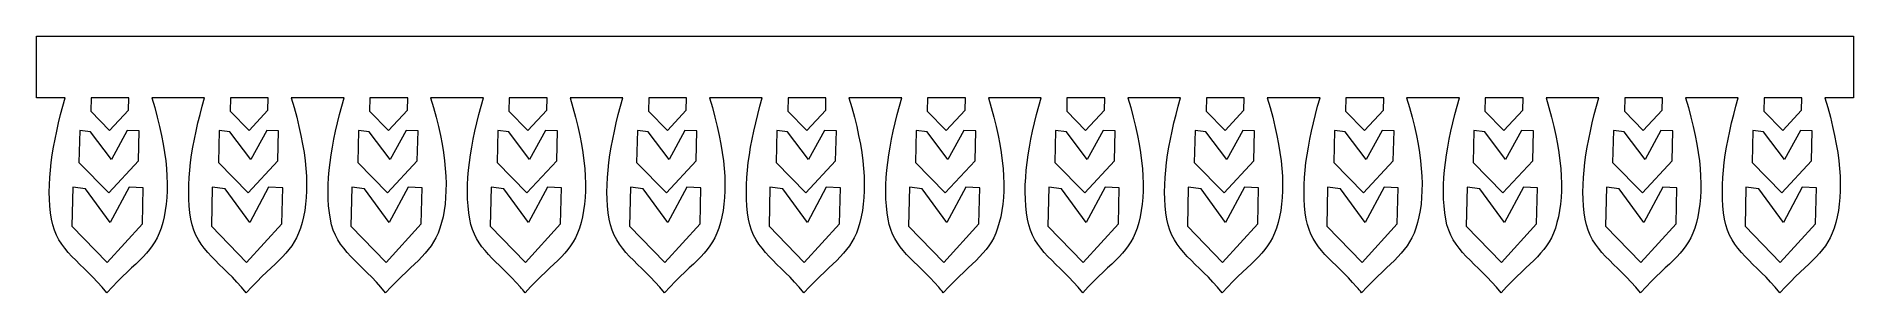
# Model space of a CAD drawing. Header units: centimetres. Extents: x -13.8 to 13.8, y -2 to 2.
import ezdxf

# ---------------------------------------------------------------- set-up
doc = ezdxf.new("R2010")
doc.units = ezdxf.units.CM
doc.header["$MEASUREMENT"] = 0
doc.layers.add('Layer 1', color=7, linetype='Continuous')

msp = doc.modelspace()

# ---------------------------------------------------------------- linework, layer by layer
at = {"layer": 'Layer 1', "color": 22, "lineweight": 13}
for points, knots in [([(-13.79471, 1.9513), (-13.79471, 1.9513), (-13.79471, 1.01534), (-13.79471, 1.01534), (-13.79471, 1.01534), (-13.79471, 1.01534), (-13.35649, 1.01534), (-13.35649, 1.01534), (-13.35649, 1.01534), (-13.55545, 0.32521), (-13.65629, -0.3095), (-13.56485, -0.83261), (-13.56485, -0.83261), (-13.48087, -1.31303), (-13.10076, -1.48595), (-12.72562, -1.9513), (-12.72562, -1.9513), (-12.26182, -1.44339), (-12.00133, -1.35697), (-11.87565, -0.8847), (-11.87565, -0.8847), (-11.75059, -0.41476), (-11.79485, 0.20534), (-12.04184, 1.01534), (-12.04184, 1.01534), (-12.04184, 1.01534), (-11.23982, 1.01534), (-11.23982, 1.01534), (-11.23982, 1.01534), (-11.43878, 0.32521), (-11.53962, -0.3095), (-11.44818, -0.83261), (-11.44818, -0.83261), (-11.3642, -1.31303), (-10.98409, -1.48595), (-10.60895, -1.9513), (-10.60895, -1.9513), (-10.14515, -1.44339), (-9.88466, -1.35697), (-9.75898, -0.8847), (-9.75898, -0.8847), (-9.63392, -0.41476), (-9.67818, 0.20534), (-9.92517, 1.01534), (-9.92517, 1.01534), (-9.92517, 1.01534), (-9.12315, 1.01534), (-9.12315, 1.01534), (-9.12315, 1.01534), (-9.32211, 0.32521), (-9.42295, -0.3095), (-9.33151, -0.83261), (-9.33151, -0.83261), (-9.24753, -1.31303), (-8.86742, -1.48595), (-8.49228, -1.9513), (-8.49228, -1.9513), (-8.02848, -1.44339), (-7.76799, -1.35697), (-7.64231, -0.8847), (-7.64231, -0.8847), (-7.51725, -0.41476), (-7.56151, 0.20534), (-7.8085, 1.01534), (-7.8085, 1.01534), (-7.8085, 1.01534), (-7.4447, 1.01534), (-7.4447, 1.01534), (-7.4447, 1.01534), (-7.4447, 1.01534), (-7.00648, 1.01534), (-7.00648, 1.01534), (-7.00648, 1.01534), (-7.20544, 0.32521), (-7.30628, -0.3095), (-7.21484, -0.83261), (-7.21484, -0.83261), (-7.13611, -1.283), (-6.79706, -1.4636), (-6.44589, -1.86779), (-6.44589, -1.86779), (-6.42248, -1.89474), (-6.39906, -1.92221), (-6.37561, -1.9513), (-6.37561, -1.9513), (-5.91181, -1.44339), (-5.65132, -1.35697), (-5.52564, -0.8847), (-5.52564, -0.8847), (-5.40058, -0.41476), (-5.44484, 0.20534), (-5.69183, 1.01534), (-5.69183, 1.01534), (-5.69183, 1.01534), (-5.25527, 1.01534), (-5.25527, 1.01534), (-5.25527, 1.01534), (-5.25527, 1.01534), (-4.88981, 1.01534), (-4.88981, 1.01534), (-4.88981, 1.01534), (-5.08877, 0.32521), (-5.18961, -0.3095), (-5.09817, -0.83261), (-5.09817, -0.83261), (-5.01419, -1.31303), (-4.63408, -1.48595), (-4.25894, -1.9513), (-4.25894, -1.9513), (-3.79514, -1.44339), (-3.53465, -1.35697), (-3.40897, -0.8847), (-3.40897, -0.8847), (-3.28391, -0.41476), (-3.32817, 0.20534), (-3.57516, 1.01534), (-3.57516, 1.01534), (-3.57516, 1.01534), (-2.77314, 1.01534), (-2.77314, 1.01534), (-2.77314, 1.01534), (-2.9721, 0.32521), (-3.07294, -0.3095), (-2.9815, -0.83261), (-2.9815, -0.83261), (-2.89752, -1.31303), (-2.51741, -1.48595), (-2.14227, -1.9513), (-2.14227, -1.9513), (-1.67847, -1.44339), (-1.41798, -1.35697), (-1.2923, -0.8847), (-1.2923, -0.8847), (-1.16724, -0.41476), (-1.2115, 0.20534), (-1.45849, 1.01534), (-1.45849, 1.01534), (-1.45849, 1.01534), (-1.09469, 1.01534), (-1.09469, 1.01534), (-1.09469, 1.01534), (-1.09469, 1.01534), (-0.65647, 1.01534), (-0.65647, 1.01534), (-0.65647, 1.01534), (-0.85543, 0.32521), (-0.95627, -0.3095), (-0.86483, -0.83261), (-0.86483, -0.83261), (-0.7861, -1.283), (-0.44705, -1.46277), (-0.09588, -1.86697), (-0.09588, -1.86697), (-0.07247, -1.89392), (-0.04905, -1.92222), (-0.0256, -1.95131), (-0.0256, -1.95131), (0.4382, -1.4434), (0.69869, -1.35698), (0.82437, -0.88471), (0.82437, -0.88471), (0.94943, -0.41477), (0.90517, 0.20533), (0.65818, 1.01533), (0.65818, 1.01533), (0.65818, 1.01533), (1.09474, 1.01533), (1.09474, 1.01533), (1.09474, 1.01533), (1.09474, 1.01533), (1.4602, 1.01533), (1.4602, 1.01533), (1.4602, 1.01533), (1.26124, 0.3252), (1.1604, -0.30951), (1.25184, -0.83262), (1.25184, -0.83262), (1.33582, -1.31304), (1.71593, -1.48596), (2.09107, -1.95131), (2.09107, -1.95131), (2.55487, -1.4434), (2.81536, -1.35698), (2.94104, -0.88471), (2.94104, -0.88471), (3.0661, -0.41477), (3.02184, 0.20533), (2.77485, 1.01533), (2.77485, 1.01533), (2.77485, 1.01533), (3.57687, 1.01533), (3.57687, 1.01533), (3.57687, 1.01533), (3.37791, 0.3252), (3.27707, -0.30951), (3.36851, -0.83262), (3.36851, -0.83262), (3.45249, -1.31304), (3.8326, -1.48596), (4.20774, -1.95131), (4.20774, -1.95131), (4.67154, -1.4434), (4.93203, -1.35698), (5.05771, -0.88471), (5.05771, -0.88471), (5.18277, -0.41477), (5.13851, 0.20533), (4.89152, 1.01533), (4.89152, 1.01533), (4.89152, 1.01533), (5.25532, 1.01533), (5.25532, 1.01533), (5.25532, 1.01533), (5.25532, 1.01533), (5.69354, 1.01533), (5.69354, 1.01533), (5.69354, 1.01533), (5.49458, 0.3252), (5.39374, -0.30951), (5.48518, -0.83262), (5.48518, -0.83262), (5.56391, -1.28301), (5.90296, -1.46361), (6.25413, -1.8678), (6.25413, -1.8678), (6.27754, -1.89475), (6.30096, -1.92222), (6.32441, -1.95131), (6.32441, -1.95131), (6.78821, -1.4434), (7.0487, -1.35698), (7.17438, -0.88471), (7.17438, -0.88471), (7.29944, -0.41477), (7.25518, 0.20533), (7.00819, 1.01533), (7.00819, 1.01533), (7.00819, 1.01533), (7.44475, 1.01533), (7.44475, 1.01533), (7.44475, 1.01533), (7.44475, 1.01533), (7.81021, 1.01533), (7.81021, 1.01533), (7.81021, 1.01533), (7.61125, 0.3252), (7.51041, -0.30951), (7.60185, -0.83262), (7.60185, -0.83262), (7.68583, -1.31304), (8.06594, -1.48596), (8.44108, -1.95131), (8.44108, -1.95131), (8.90488, -1.4434), (9.16537, -1.35698), (9.29105, -0.88471), (9.29105, -0.88471), (9.41611, -0.41477), (9.37185, 0.20533), (9.12486, 1.01533), (9.12486, 1.01533), (9.12486, 1.01533), (9.92688, 1.01533), (9.92688, 1.01533), (9.92688, 1.01533), (9.72792, 0.3252), (9.62708, -0.30951), (9.71852, -0.83262), (9.71852, -0.83262), (9.8025, -1.31304), (10.18261, -1.48596), (10.55775, -1.95131), (10.55775, -1.95131), (11.02155, -1.4434), (11.28204, -1.35698), (11.40772, -0.88471), (11.40772, -0.88471), (11.53278, -0.41477), (11.48852, 0.20533), (11.24153, 1.01533), (11.24153, 1.01533), (11.24153, 1.01533), (12.04355, 1.01533), (12.04355, 1.01533), (12.04355, 1.01533), (11.84459, 0.3252), (11.74375, -0.30951), (11.83519, -0.83262), (11.83519, -0.83262), (11.91917, -1.31304), (12.29928, -1.48596), (12.67442, -1.95131), (12.67442, -1.95131), (13.13822, -1.4434), (13.39871, -1.35698), (13.52439, -0.88471), (13.52439, -0.88471), (13.64945, -0.41477), (13.60519, 0.20533), (13.3582, 1.01533), (13.3582, 1.01533), (13.3582, 1.01533), (13.79476, 1.01533), (13.79476, 1.01533), (13.79476, 1.01533), (13.79476, 1.01533), (13.79476, 1.95129), (13.79476, 1.95129), (13.79476, 1.95129), (13.79476, 1.95129), (7.44476, 1.95129), (7.44476, 1.95129), (7.44476, 1.95129), (7.44476, 1.95129), (5.25533, 1.95129), (5.25533, 1.95129), (5.25533, 1.95129), (5.25533, 1.95129), (1.09476, 1.95129), (1.09476, 1.95129), (1.09476, 1.95129), (1.09476, 1.95129), (-1.09467, 1.95129), (-1.09467, 1.95129), (-1.09467, 1.95129), (-1.09467, 1.95129), (-5.25524, 1.95129), (-5.25524, 1.95129), (-5.25524, 1.95129), (-5.25524, 1.95129), (-7.44467, 1.95129), (-7.44467, 1.95129), (-7.44467, 1.95129), (-7.44467, 1.95129), (-13.79467, 1.95129), (-13.79467, 1.95129), (-13.79467, 1.95129), (-13.79467, 1.95129), (-13.79471, 1.9513), (-13.79471, 1.9513)], [0, 0, 0, 0, 0.01162791, 0.01162791, 0.01162791, 0.01162791, 0.02325581, 0.02325581, 0.02325581, 0.02325581, 0.03488372, 0.03488372, 0.03488372, 0.03488372, 0.04651163, 0.04651163, 0.04651163, 0.04651163, 0.05813953, 0.05813953, 0.05813953, 0.05813953, 0.06976744, 0.06976744, 0.06976744, 0.06976744, 0.08139535, 0.08139535, 0.08139535, 0.08139535, 0.09302326, 0.09302326, 0.09302326, 0.09302326, 0.10465116, 0.10465116, 0.10465116, 0.10465116, 0.11627907, 0.11627907, 0.11627907, 0.11627907, 0.12790698, 0.12790698, 0.12790698, 0.12790698, 0.13953488, 0.13953488, 0.13953488, 0.13953488, 0.15116279, 0.15116279, 0.15116279, 0.15116279, 0.1627907, 0.1627907, 0.1627907, 0.1627907, 0.1744186, 0.1744186, 0.1744186, 0.1744186, 0.18604651, 0.18604651, 0.18604651, 0.18604651, 0.19767442, 0.19767442, 0.19767442, 0.19767442, 0.20930233, 0.20930233, 0.20930233, 0.20930233, 0.22093023, 0.22093023, 0.22093023, 0.22093023, 0.23255814, 0.23255814, 0.23255814, 0.23255814, 0.24418605, 0.24418605, 0.24418605, 0.24418605, 0.25581395, 0.25581395, 0.25581395, 0.25581395, 0.26744186, 0.26744186, 0.26744186, 0.26744186, 0.27906977, 0.27906977, 0.27906977, 0.27906977, 0.29069767, 0.29069767, 0.29069767, 0.29069767, 0.30232558, 0.30232558, 0.30232558, 0.30232558, 0.31395349, 0.31395349, 0.31395349, 0.31395349, 0.3255814, 0.3255814, 0.3255814, 0.3255814, 0.3372093, 0.3372093, 0.3372093, 0.3372093, 0.34883721, 0.34883721, 0.34883721, 0.34883721, 0.36046512, 0.36046512, 0.36046512, 0.36046512, 0.37209302, 0.37209302, 0.37209302, 0.37209302, 0.38372093, 0.38372093, 0.38372093, 0.38372093, 0.39534884, 0.39534884, 0.39534884, 0.39534884, 0.40697674, 0.40697674, 0.40697674, 0.40697674, 0.41860465, 0.41860465, 0.41860465, 0.41860465, 0.43023256, 0.43023256, 0.43023256, 0.43023256, 0.44186047, 0.44186047, 0.44186047, 0.44186047, 0.45348837, 0.45348837, 0.45348837, 0.45348837, 0.46511628, 0.46511628, 0.46511628, 0.46511628, 0.47674419, 0.47674419, 0.47674419, 0.47674419, 0.48837209, 0.48837209, 0.48837209, 0.48837209, 0.5, 0.5, 0.5, 0.5, 0.51162791, 0.51162791, 0.51162791, 0.51162791, 0.52325581, 0.52325581, 0.52325581, 0.52325581, 0.53488372, 0.53488372, 0.53488372, 0.53488372, 0.54651163, 0.54651163, 0.54651163, 0.54651163, 0.55813953, 0.55813953, 0.55813953, 0.55813953, 0.56976744, 0.56976744, 0.56976744, 0.56976744, 0.58139535, 0.58139535, 0.58139535, 0.58139535, 0.59302326, 0.59302326, 0.59302326, 0.59302326, 0.60465116, 0.60465116, 0.60465116, 0.60465116, 0.61627907, 0.61627907, 0.61627907, 0.61627907, 0.62790698, 0.62790698, 0.62790698, 0.62790698, 0.63953488, 0.63953488, 0.63953488, 0.63953488, 0.65116279, 0.65116279, 0.65116279, 0.65116279, 0.6627907, 0.6627907, 0.6627907, 0.6627907, 0.6744186, 0.6744186, 0.6744186, 0.6744186, 0.68604651, 0.68604651, 0.68604651, 0.68604651, 0.69767442, 0.69767442, 0.69767442, 0.69767442, 0.70930233, 0.70930233, 0.70930233, 0.70930233, 0.72093023, 0.72093023, 0.72093023, 0.72093023, 0.73255814, 0.73255814, 0.73255814, 0.73255814, 0.74418605, 0.74418605, 0.74418605, 0.74418605, 0.75581395, 0.75581395, 0.75581395, 0.75581395, 0.76744186, 0.76744186, 0.76744186, 0.76744186, 0.77906977, 0.77906977, 0.77906977, 0.77906977, 0.79069767, 0.79069767, 0.79069767, 0.79069767, 0.80232558, 0.80232558, 0.80232558, 0.80232558, 0.81395349, 0.81395349, 0.81395349, 0.81395349, 0.8255814, 0.8255814, 0.8255814, 0.8255814, 0.8372093, 0.8372093, 0.8372093, 0.8372093, 0.84883721, 0.84883721, 0.84883721, 0.84883721, 0.86046512, 0.86046512, 0.86046512, 0.86046512, 0.87209302, 0.87209302, 0.87209302, 0.87209302, 0.88372093, 0.88372093, 0.88372093, 0.88372093, 0.89534884, 0.89534884, 0.89534884, 0.89534884, 0.90697674, 0.90697674, 0.90697674, 0.90697674, 0.91860465, 0.91860465, 0.91860465, 0.91860465, 0.93023256, 0.93023256, 0.93023256, 0.93023256, 0.94186047, 0.94186047, 0.94186047, 0.94186047, 0.95348837, 0.95348837, 0.95348837, 0.95348837, 0.96511628, 0.96511628, 0.96511628, 0.96511628, 0.97674419, 0.97674419, 0.97674419, 0.97674419, 1, 1, 1, 1]), ([(-12.96458, 1.01534), (-12.96458, 1.01534), (-12.38994, 1.01534), (-12.38994, 1.01534), (-12.38994, 1.01534), (-12.38994, 1.01534), (-12.3949, 0.82682), (-12.3949, 0.82682), (-12.3949, 0.82682), (-12.3949, 0.82682), (-12.68181, 0.51842), (-12.68181, 0.51842), (-12.68181, 0.51842), (-12.68181, 0.51842), (-12.96954, 0.80946), (-12.96954, 0.80946), (-12.96954, 0.80946), (-12.96954, 0.80946), (-12.96458, 1.01534), (-12.96458, 1.01534)], [0, 0, 0, 0, 0.16666667, 0.16666667, 0.16666667, 0.16666667, 0.33333333, 0.33333333, 0.33333333, 0.33333333, 0.5, 0.5, 0.5, 0.5, 0.66666667, 0.66666667, 0.66666667, 0.66666667, 1, 1, 1, 1]), ([(-10.84792, 1.01534), (-10.84792, 1.01534), (-10.27328, 1.01534), (-10.27328, 1.01534), (-10.27328, 1.01534), (-10.27328, 1.01534), (-10.27824, 0.82682), (-10.27824, 0.82682), (-10.27824, 0.82682), (-10.27824, 0.82682), (-10.56515, 0.51842), (-10.56515, 0.51842), (-10.56515, 0.51842), (-10.56515, 0.51842), (-10.85288, 0.80946), (-10.85288, 0.80946), (-10.85288, 0.80946), (-10.85288, 0.80946), (-10.84792, 1.01534), (-10.84792, 1.01534)], [0, 0, 0, 0, 0.16666667, 0.16666667, 0.16666667, 0.16666667, 0.33333333, 0.33333333, 0.33333333, 0.33333333, 0.5, 0.5, 0.5, 0.5, 0.66666667, 0.66666667, 0.66666667, 0.66666667, 1, 1, 1, 1]), ([(-8.73125, 1.01534), (-8.73125, 1.01534), (-8.15661, 1.01534), (-8.15661, 1.01534), (-8.15661, 1.01534), (-8.15661, 1.01534), (-8.16157, 0.82682), (-8.16157, 0.82682), (-8.16157, 0.82682), (-8.16157, 0.82682), (-8.44848, 0.51842), (-8.44848, 0.51842), (-8.44848, 0.51842), (-8.44848, 0.51842), (-8.73621, 0.80946), (-8.73621, 0.80946), (-8.73621, 0.80946), (-8.73621, 0.80946), (-8.73125, 1.01534), (-8.73125, 1.01534)], [0, 0, 0, 0, 0.16666667, 0.16666667, 0.16666667, 0.16666667, 0.33333333, 0.33333333, 0.33333333, 0.33333333, 0.5, 0.5, 0.5, 0.5, 0.66666667, 0.66666667, 0.66666667, 0.66666667, 1, 1, 1, 1]), ([(-6.61458, 1.01534), (-6.61458, 1.01534), (-6.03994, 1.01534), (-6.03994, 1.01534), (-6.03994, 1.01534), (-6.03994, 1.01534), (-6.0449, 0.82682), (-6.0449, 0.82682), (-6.0449, 0.82682), (-6.0449, 0.82682), (-6.33181, 0.51842), (-6.33181, 0.51842), (-6.33181, 0.51842), (-6.33181, 0.51842), (-6.61954, 0.80946), (-6.61954, 0.80946), (-6.61954, 0.80946), (-6.61954, 0.80946), (-6.61458, 1.01534), (-6.61458, 1.01534)], [0, 0, 0, 0, 0.16666667, 0.16666667, 0.16666667, 0.16666667, 0.33333333, 0.33333333, 0.33333333, 0.33333333, 0.5, 0.5, 0.5, 0.5, 0.66666667, 0.66666667, 0.66666667, 0.66666667, 1, 1, 1, 1]), ([(-4.49792, 1.01534), (-4.49792, 1.01534), (-3.92328, 1.01534), (-3.92328, 1.01534), (-3.92328, 1.01534), (-3.92328, 1.01534), (-3.92824, 0.82682), (-3.92824, 0.82682), (-3.92824, 0.82682), (-3.92824, 0.82682), (-4.21515, 0.51842), (-4.21515, 0.51842), (-4.21515, 0.51842), (-4.21515, 0.51842), (-4.50288, 0.80946), (-4.50288, 0.80946), (-4.50288, 0.80946), (-4.50288, 0.80946), (-4.49792, 1.01534), (-4.49792, 1.01534)], [0, 0, 0, 0, 0.16666667, 0.16666667, 0.16666667, 0.16666667, 0.33333333, 0.33333333, 0.33333333, 0.33333333, 0.5, 0.5, 0.5, 0.5, 0.66666667, 0.66666667, 0.66666667, 0.66666667, 1, 1, 1, 1]), ([(-2.38125, 1.01534), (-2.38125, 1.01534), (-1.80661, 1.01534), (-1.80661, 1.01534), (-1.80661, 1.01534), (-1.80661, 1.01534), (-1.81157, 0.82682), (-1.81157, 0.82682), (-1.81157, 0.82682), (-1.81157, 0.82682), (-2.09848, 0.51842), (-2.09848, 0.51842), (-2.09848, 0.51842), (-2.09848, 0.51842), (-2.38621, 0.80946), (-2.38621, 0.80946), (-2.38621, 0.80946), (-2.38621, 0.80946), (-2.38125, 1.01534), (-2.38125, 1.01534)], [0, 0, 0, 0, 0.16666667, 0.16666667, 0.16666667, 0.16666667, 0.33333333, 0.33333333, 0.33333333, 0.33333333, 0.5, 0.5, 0.5, 0.5, 0.66666667, 0.66666667, 0.66666667, 0.66666667, 1, 1, 1, 1]), ([(-0.26458, 1.01534), (-0.26458, 1.01534), (0.31006, 1.01534), (0.31006, 1.01534), (0.31006, 1.01534), (0.31006, 1.01534), (0.3051, 0.82682), (0.3051, 0.82682), (0.3051, 0.82682), (0.3051, 0.82682), (0.01819, 0.51842), (0.01819, 0.51842), (0.01819, 0.51842), (0.01819, 0.51842), (-0.26954, 0.80946), (-0.26954, 0.80946), (-0.26954, 0.80946), (-0.26954, 0.80946), (-0.26458, 1.01534), (-0.26458, 1.01534)], [0, 0, 0, 0, 0.16666667, 0.16666667, 0.16666667, 0.16666667, 0.33333333, 0.33333333, 0.33333333, 0.33333333, 0.5, 0.5, 0.5, 0.5, 0.66666667, 0.66666667, 0.66666667, 0.66666667, 1, 1, 1, 1]), ([(1.85208, 1.01534), (1.85208, 1.01534), (2.42672, 1.01534), (2.42672, 1.01534), (2.42672, 1.01534), (2.42672, 1.01534), (2.42176, 0.82682), (2.42176, 0.82682), (2.42176, 0.82682), (2.42176, 0.82682), (2.13485, 0.51842), (2.13485, 0.51842), (2.13485, 0.51842), (2.13485, 0.51842), (1.84712, 0.80946), (1.84712, 0.80946), (1.84712, 0.80946), (1.84712, 0.80946), (1.85208, 1.01534), (1.85208, 1.01534)], [0, 0, 0, 0, 0.16666667, 0.16666667, 0.16666667, 0.16666667, 0.33333333, 0.33333333, 0.33333333, 0.33333333, 0.5, 0.5, 0.5, 0.5, 0.66666667, 0.66666667, 0.66666667, 0.66666667, 1, 1, 1, 1]), ([(3.96875, 1.01534), (3.96875, 1.01534), (4.54339, 1.01534), (4.54339, 1.01534), (4.54339, 1.01534), (4.54339, 1.01534), (4.53843, 0.82682), (4.53843, 0.82682), (4.53843, 0.82682), (4.53843, 0.82682), (4.25152, 0.51842), (4.25152, 0.51842), (4.25152, 0.51842), (4.25152, 0.51842), (3.96379, 0.80946), (3.96379, 0.80946), (3.96379, 0.80946), (3.96379, 0.80946), (3.96875, 1.01534), (3.96875, 1.01534)], [0, 0, 0, 0, 0.16666667, 0.16666667, 0.16666667, 0.16666667, 0.33333333, 0.33333333, 0.33333333, 0.33333333, 0.5, 0.5, 0.5, 0.5, 0.66666667, 0.66666667, 0.66666667, 0.66666667, 1, 1, 1, 1]), ([(6.08542, 1.01534), (6.08542, 1.01534), (6.66006, 1.01534), (6.66006, 1.01534), (6.66006, 1.01534), (6.66006, 1.01534), (6.6551, 0.82682), (6.6551, 0.82682), (6.6551, 0.82682), (6.6551, 0.82682), (6.36819, 0.51842), (6.36819, 0.51842), (6.36819, 0.51842), (6.36819, 0.51842), (6.08046, 0.80946), (6.08046, 0.80946), (6.08046, 0.80946), (6.08046, 0.80946), (6.08542, 1.01534), (6.08542, 1.01534)], [0, 0, 0, 0, 0.16666667, 0.16666667, 0.16666667, 0.16666667, 0.33333333, 0.33333333, 0.33333333, 0.33333333, 0.5, 0.5, 0.5, 0.5, 0.66666667, 0.66666667, 0.66666667, 0.66666667, 1, 1, 1, 1]), ([(8.20208, 1.01534), (8.20208, 1.01534), (8.77672, 1.01534), (8.77672, 1.01534), (8.77672, 1.01534), (8.77672, 1.01534), (8.77176, 0.82682), (8.77176, 0.82682), (8.77176, 0.82682), (8.77176, 0.82682), (8.48485, 0.51842), (8.48485, 0.51842), (8.48485, 0.51842), (8.48485, 0.51842), (8.19712, 0.80946), (8.19712, 0.80946), (8.19712, 0.80946), (8.19712, 0.80946), (8.20208, 1.01534), (8.20208, 1.01534)], [0, 0, 0, 0, 0.16666667, 0.16666667, 0.16666667, 0.16666667, 0.33333333, 0.33333333, 0.33333333, 0.33333333, 0.5, 0.5, 0.5, 0.5, 0.66666667, 0.66666667, 0.66666667, 0.66666667, 1, 1, 1, 1]), ([(10.31875, 1.01534), (10.31875, 1.01534), (10.89339, 1.01534), (10.89339, 1.01534), (10.89339, 1.01534), (10.89339, 1.01534), (10.88843, 0.82682), (10.88843, 0.82682), (10.88843, 0.82682), (10.88843, 0.82682), (10.60152, 0.51842), (10.60152, 0.51842), (10.60152, 0.51842), (10.60152, 0.51842), (10.31379, 0.80946), (10.31379, 0.80946), (10.31379, 0.80946), (10.31379, 0.80946), (10.31875, 1.01534), (10.31875, 1.01534)], [0, 0, 0, 0, 0.16666667, 0.16666667, 0.16666667, 0.16666667, 0.33333333, 0.33333333, 0.33333333, 0.33333333, 0.5, 0.5, 0.5, 0.5, 0.66666667, 0.66666667, 0.66666667, 0.66666667, 1, 1, 1, 1]), ([(12.43542, 1.01534), (12.43542, 1.01534), (13.01006, 1.01534), (13.01006, 1.01534), (13.01006, 1.01534), (13.01006, 1.01534), (13.0051, 0.82682), (13.0051, 0.82682), (13.0051, 0.82682), (13.0051, 0.82682), (12.71819, 0.51842), (12.71819, 0.51842), (12.71819, 0.51842), (12.71819, 0.51842), (12.43046, 0.80946), (12.43046, 0.80946), (12.43046, 0.80946), (12.43046, 0.80946), (12.43542, 1.01534), (12.43542, 1.01534)], [0, 0, 0, 0, 0.16666667, 0.16666667, 0.16666667, 0.16666667, 0.33333333, 0.33333333, 0.33333333, 0.33333333, 0.5, 0.5, 0.5, 0.5, 0.66666667, 0.66666667, 0.66666667, 0.66666667, 1, 1, 1, 1]), ([(-13.13656, 0.51511), (-13.13656, 0.51511), (-12.97285, 0.49857), (-12.97285, 0.49857), (-12.97285, 0.49857), (-12.97285, 0.49857), (-12.65618, 0.07358), (-12.65618, 0.07358), (-12.65618, 0.07358), (-12.65618, 0.07358), (-12.41392, 0.5151), (-12.41392, 0.5151), (-12.41392, 0.5151), (-12.41392, 0.5151), (-12.23285, 0.51014), (-12.23285, 0.51014), (-12.23285, 0.51014), (-12.23285, 0.51014), (-12.24443, 0.05704), (-12.24443, 0.05704), (-12.24443, 0.05704), (-12.24443, 0.05704), (-12.69588, -0.42913), (-12.69588, -0.42913), (-12.69588, -0.42913), (-12.69588, -0.42913), (-13.14815, 0.02976), (-13.14815, 0.02976), (-13.14815, 0.02976), (-13.14815, 0.02976), (-13.13657, 0.51511), (-13.13657, 0.51511), (-13.13657, 0.51511), (-13.13657, 0.51511), (-13.13656, 0.51511), (-13.13656, 0.51511)], [0, 0, 0, 0, 0.1, 0.1, 0.1, 0.1, 0.2, 0.2, 0.2, 0.2, 0.3, 0.3, 0.3, 0.3, 0.4, 0.4, 0.4, 0.4, 0.5, 0.5, 0.5, 0.5, 0.6, 0.6, 0.6, 0.6, 0.7, 0.7, 0.7, 0.7, 0.8, 0.8, 0.8, 0.8, 1, 1, 1, 1]), ([(-11.0199, 0.51511), (-11.0199, 0.51511), (-10.85619, 0.49857), (-10.85619, 0.49857), (-10.85619, 0.49857), (-10.85619, 0.49857), (-10.53952, 0.07358), (-10.53952, 0.07358), (-10.53952, 0.07358), (-10.53952, 0.07358), (-10.29726, 0.5151), (-10.29726, 0.5151), (-10.29726, 0.5151), (-10.29726, 0.5151), (-10.11619, 0.51014), (-10.11619, 0.51014), (-10.11619, 0.51014), (-10.11619, 0.51014), (-10.12777, 0.05704), (-10.12777, 0.05704), (-10.12777, 0.05704), (-10.12777, 0.05704), (-10.57922, -0.42913), (-10.57922, -0.42913), (-10.57922, -0.42913), (-10.57922, -0.42913), (-11.03149, 0.02976), (-11.03149, 0.02976), (-11.03149, 0.02976), (-11.03149, 0.02976), (-11.01991, 0.51511), (-11.01991, 0.51511), (-11.01991, 0.51511), (-11.01991, 0.51511), (-11.0199, 0.51511), (-11.0199, 0.51511)], [0, 0, 0, 0, 0.1, 0.1, 0.1, 0.1, 0.2, 0.2, 0.2, 0.2, 0.3, 0.3, 0.3, 0.3, 0.4, 0.4, 0.4, 0.4, 0.5, 0.5, 0.5, 0.5, 0.6, 0.6, 0.6, 0.6, 0.7, 0.7, 0.7, 0.7, 0.8, 0.8, 0.8, 0.8, 1, 1, 1, 1]), ([(-8.90323, 0.51511), (-8.90323, 0.51511), (-8.73952, 0.49857), (-8.73952, 0.49857), (-8.73952, 0.49857), (-8.73952, 0.49857), (-8.42285, 0.07358), (-8.42285, 0.07358), (-8.42285, 0.07358), (-8.42285, 0.07358), (-8.18059, 0.5151), (-8.18059, 0.5151), (-8.18059, 0.5151), (-8.18059, 0.5151), (-7.99952, 0.51014), (-7.99952, 0.51014), (-7.99952, 0.51014), (-7.99952, 0.51014), (-8.0111, 0.05704), (-8.0111, 0.05704), (-8.0111, 0.05704), (-8.0111, 0.05704), (-8.46255, -0.42913), (-8.46255, -0.42913), (-8.46255, -0.42913), (-8.46255, -0.42913), (-8.91482, 0.02976), (-8.91482, 0.02976), (-8.91482, 0.02976), (-8.91482, 0.02976), (-8.90324, 0.51511), (-8.90324, 0.51511), (-8.90324, 0.51511), (-8.90324, 0.51511), (-8.90323, 0.51511), (-8.90323, 0.51511)], [0, 0, 0, 0, 0.1, 0.1, 0.1, 0.1, 0.2, 0.2, 0.2, 0.2, 0.3, 0.3, 0.3, 0.3, 0.4, 0.4, 0.4, 0.4, 0.5, 0.5, 0.5, 0.5, 0.6, 0.6, 0.6, 0.6, 0.7, 0.7, 0.7, 0.7, 0.8, 0.8, 0.8, 0.8, 1, 1, 1, 1]), ([(-6.78656, 0.51511), (-6.78656, 0.51511), (-6.62285, 0.49857), (-6.62285, 0.49857), (-6.62285, 0.49857), (-6.62285, 0.49857), (-6.30618, 0.07358), (-6.30618, 0.07358), (-6.30618, 0.07358), (-6.30618, 0.07358), (-6.06392, 0.5151), (-6.06392, 0.5151), (-6.06392, 0.5151), (-6.06392, 0.5151), (-5.88285, 0.51014), (-5.88285, 0.51014), (-5.88285, 0.51014), (-5.88285, 0.51014), (-5.89443, 0.05704), (-5.89443, 0.05704), (-5.89443, 0.05704), (-5.89443, 0.05704), (-6.34588, -0.42913), (-6.34588, -0.42913), (-6.34588, -0.42913), (-6.34588, -0.42913), (-6.79815, 0.02976), (-6.79815, 0.02976), (-6.79815, 0.02976), (-6.79815, 0.02976), (-6.78657, 0.51511), (-6.78657, 0.51511), (-6.78657, 0.51511), (-6.78657, 0.51511), (-6.78656, 0.51511), (-6.78656, 0.51511)], [0, 0, 0, 0, 0.1, 0.1, 0.1, 0.1, 0.2, 0.2, 0.2, 0.2, 0.3, 0.3, 0.3, 0.3, 0.4, 0.4, 0.4, 0.4, 0.5, 0.5, 0.5, 0.5, 0.6, 0.6, 0.6, 0.6, 0.7, 0.7, 0.7, 0.7, 0.8, 0.8, 0.8, 0.8, 1, 1, 1, 1]), ([(-4.6699, 0.51511), (-4.6699, 0.51511), (-4.50619, 0.49857), (-4.50619, 0.49857), (-4.50619, 0.49857), (-4.50619, 0.49857), (-4.18952, 0.07358), (-4.18952, 0.07358), (-4.18952, 0.07358), (-4.18952, 0.07358), (-3.94726, 0.5151), (-3.94726, 0.5151), (-3.94726, 0.5151), (-3.94726, 0.5151), (-3.76619, 0.51014), (-3.76619, 0.51014), (-3.76619, 0.51014), (-3.76619, 0.51014), (-3.77777, 0.05704), (-3.77777, 0.05704), (-3.77777, 0.05704), (-3.77777, 0.05704), (-4.22922, -0.42913), (-4.22922, -0.42913), (-4.22922, -0.42913), (-4.22922, -0.42913), (-4.68149, 0.02976), (-4.68149, 0.02976), (-4.68149, 0.02976), (-4.68149, 0.02976), (-4.66991, 0.51511), (-4.66991, 0.51511), (-4.66991, 0.51511), (-4.66991, 0.51511), (-4.6699, 0.51511), (-4.6699, 0.51511)], [0, 0, 0, 0, 0.1, 0.1, 0.1, 0.1, 0.2, 0.2, 0.2, 0.2, 0.3, 0.3, 0.3, 0.3, 0.4, 0.4, 0.4, 0.4, 0.5, 0.5, 0.5, 0.5, 0.6, 0.6, 0.6, 0.6, 0.7, 0.7, 0.7, 0.7, 0.8, 0.8, 0.8, 0.8, 1, 1, 1, 1]), ([(-2.55323, 0.51511), (-2.55323, 0.51511), (-2.38952, 0.49857), (-2.38952, 0.49857), (-2.38952, 0.49857), (-2.38952, 0.49857), (-2.07285, 0.07358), (-2.07285, 0.07358), (-2.07285, 0.07358), (-2.07285, 0.07358), (-1.83059, 0.5151), (-1.83059, 0.5151), (-1.83059, 0.5151), (-1.83059, 0.5151), (-1.64952, 0.51014), (-1.64952, 0.51014), (-1.64952, 0.51014), (-1.64952, 0.51014), (-1.6611, 0.05704), (-1.6611, 0.05704), (-1.6611, 0.05704), (-1.6611, 0.05704), (-2.11255, -0.42913), (-2.11255, -0.42913), (-2.11255, -0.42913), (-2.11255, -0.42913), (-2.56482, 0.02976), (-2.56482, 0.02976), (-2.56482, 0.02976), (-2.56482, 0.02976), (-2.55324, 0.51511), (-2.55324, 0.51511), (-2.55324, 0.51511), (-2.55324, 0.51511), (-2.55323, 0.51511), (-2.55323, 0.51511)], [0, 0, 0, 0, 0.1, 0.1, 0.1, 0.1, 0.2, 0.2, 0.2, 0.2, 0.3, 0.3, 0.3, 0.3, 0.4, 0.4, 0.4, 0.4, 0.5, 0.5, 0.5, 0.5, 0.6, 0.6, 0.6, 0.6, 0.7, 0.7, 0.7, 0.7, 0.8, 0.8, 0.8, 0.8, 1, 1, 1, 1]), ([(-0.43656, 0.51511), (-0.43656, 0.51511), (-0.27285, 0.49857), (-0.27285, 0.49857), (-0.27285, 0.49857), (-0.27285, 0.49857), (0.04382, 0.07358), (0.04382, 0.07358), (0.04382, 0.07358), (0.04382, 0.07358), (0.28608, 0.5151), (0.28608, 0.5151), (0.28608, 0.5151), (0.28608, 0.5151), (0.46715, 0.51014), (0.46715, 0.51014), (0.46715, 0.51014), (0.46715, 0.51014), (0.45557, 0.05704), (0.45557, 0.05704), (0.45557, 0.05704), (0.45557, 0.05704), (0.00412, -0.42913), (0.00412, -0.42913), (0.00412, -0.42913), (0.00412, -0.42913), (-0.44815, 0.02976), (-0.44815, 0.02976), (-0.44815, 0.02976), (-0.44815, 0.02976), (-0.43657, 0.51511), (-0.43657, 0.51511), (-0.43657, 0.51511), (-0.43657, 0.51511), (-0.43656, 0.51511), (-0.43656, 0.51511)], [0, 0, 0, 0, 0.1, 0.1, 0.1, 0.1, 0.2, 0.2, 0.2, 0.2, 0.3, 0.3, 0.3, 0.3, 0.4, 0.4, 0.4, 0.4, 0.5, 0.5, 0.5, 0.5, 0.6, 0.6, 0.6, 0.6, 0.7, 0.7, 0.7, 0.7, 0.8, 0.8, 0.8, 0.8, 1, 1, 1, 1]), ([(1.6801, 0.51511), (1.6801, 0.51511), (1.84381, 0.49857), (1.84381, 0.49857), (1.84381, 0.49857), (1.84381, 0.49857), (2.16048, 0.07358), (2.16048, 0.07358), (2.16048, 0.07358), (2.16048, 0.07358), (2.40274, 0.5151), (2.40274, 0.5151), (2.40274, 0.5151), (2.40274, 0.5151), (2.58381, 0.51014), (2.58381, 0.51014), (2.58381, 0.51014), (2.58381, 0.51014), (2.57223, 0.05704), (2.57223, 0.05704), (2.57223, 0.05704), (2.57223, 0.05704), (2.12078, -0.42913), (2.12078, -0.42913), (2.12078, -0.42913), (2.12078, -0.42913), (1.66851, 0.02976), (1.66851, 0.02976), (1.66851, 0.02976), (1.66851, 0.02976), (1.68009, 0.51511), (1.68009, 0.51511), (1.68009, 0.51511), (1.68009, 0.51511), (1.6801, 0.51511), (1.6801, 0.51511)], [0, 0, 0, 0, 0.1, 0.1, 0.1, 0.1, 0.2, 0.2, 0.2, 0.2, 0.3, 0.3, 0.3, 0.3, 0.4, 0.4, 0.4, 0.4, 0.5, 0.5, 0.5, 0.5, 0.6, 0.6, 0.6, 0.6, 0.7, 0.7, 0.7, 0.7, 0.8, 0.8, 0.8, 0.8, 1, 1, 1, 1]), ([(3.79677, 0.51511), (3.79677, 0.51511), (3.96048, 0.49857), (3.96048, 0.49857), (3.96048, 0.49857), (3.96048, 0.49857), (4.27715, 0.07358), (4.27715, 0.07358), (4.27715, 0.07358), (4.27715, 0.07358), (4.51941, 0.5151), (4.51941, 0.5151), (4.51941, 0.5151), (4.51941, 0.5151), (4.70048, 0.51014), (4.70048, 0.51014), (4.70048, 0.51014), (4.70048, 0.51014), (4.6889, 0.05704), (4.6889, 0.05704), (4.6889, 0.05704), (4.6889, 0.05704), (4.23745, -0.42913), (4.23745, -0.42913), (4.23745, -0.42913), (4.23745, -0.42913), (3.78518, 0.02976), (3.78518, 0.02976), (3.78518, 0.02976), (3.78518, 0.02976), (3.79676, 0.51511), (3.79676, 0.51511), (3.79676, 0.51511), (3.79676, 0.51511), (3.79677, 0.51511), (3.79677, 0.51511)], [0, 0, 0, 0, 0.1, 0.1, 0.1, 0.1, 0.2, 0.2, 0.2, 0.2, 0.3, 0.3, 0.3, 0.3, 0.4, 0.4, 0.4, 0.4, 0.5, 0.5, 0.5, 0.5, 0.6, 0.6, 0.6, 0.6, 0.7, 0.7, 0.7, 0.7, 0.8, 0.8, 0.8, 0.8, 1, 1, 1, 1]), ([(5.91344, 0.51511), (5.91344, 0.51511), (6.07715, 0.49857), (6.07715, 0.49857), (6.07715, 0.49857), (6.07715, 0.49857), (6.39382, 0.07358), (6.39382, 0.07358), (6.39382, 0.07358), (6.39382, 0.07358), (6.63608, 0.5151), (6.63608, 0.5151), (6.63608, 0.5151), (6.63608, 0.5151), (6.81715, 0.51014), (6.81715, 0.51014), (6.81715, 0.51014), (6.81715, 0.51014), (6.80557, 0.05704), (6.80557, 0.05704), (6.80557, 0.05704), (6.80557, 0.05704), (6.35412, -0.42913), (6.35412, -0.42913), (6.35412, -0.42913), (6.35412, -0.42913), (5.90185, 0.02976), (5.90185, 0.02976), (5.90185, 0.02976), (5.90185, 0.02976), (5.91343, 0.51511), (5.91343, 0.51511), (5.91343, 0.51511), (5.91343, 0.51511), (5.91344, 0.51511), (5.91344, 0.51511)], [0, 0, 0, 0, 0.1, 0.1, 0.1, 0.1, 0.2, 0.2, 0.2, 0.2, 0.3, 0.3, 0.3, 0.3, 0.4, 0.4, 0.4, 0.4, 0.5, 0.5, 0.5, 0.5, 0.6, 0.6, 0.6, 0.6, 0.7, 0.7, 0.7, 0.7, 0.8, 0.8, 0.8, 0.8, 1, 1, 1, 1]), ([(8.0301, 0.51511), (8.0301, 0.51511), (8.19381, 0.49857), (8.19381, 0.49857), (8.19381, 0.49857), (8.19381, 0.49857), (8.51048, 0.07358), (8.51048, 0.07358), (8.51048, 0.07358), (8.51048, 0.07358), (8.75274, 0.5151), (8.75274, 0.5151), (8.75274, 0.5151), (8.75274, 0.5151), (8.93381, 0.51014), (8.93381, 0.51014), (8.93381, 0.51014), (8.93381, 0.51014), (8.92223, 0.05704), (8.92223, 0.05704), (8.92223, 0.05704), (8.92223, 0.05704), (8.47078, -0.42913), (8.47078, -0.42913), (8.47078, -0.42913), (8.47078, -0.42913), (8.01851, 0.02976), (8.01851, 0.02976), (8.01851, 0.02976), (8.01851, 0.02976), (8.03009, 0.51511), (8.03009, 0.51511), (8.03009, 0.51511), (8.03009, 0.51511), (8.0301, 0.51511), (8.0301, 0.51511)], [0, 0, 0, 0, 0.1, 0.1, 0.1, 0.1, 0.2, 0.2, 0.2, 0.2, 0.3, 0.3, 0.3, 0.3, 0.4, 0.4, 0.4, 0.4, 0.5, 0.5, 0.5, 0.5, 0.6, 0.6, 0.6, 0.6, 0.7, 0.7, 0.7, 0.7, 0.8, 0.8, 0.8, 0.8, 1, 1, 1, 1]), ([(10.14677, 0.51511), (10.14677, 0.51511), (10.31048, 0.49857), (10.31048, 0.49857), (10.31048, 0.49857), (10.31048, 0.49857), (10.62715, 0.07358), (10.62715, 0.07358), (10.62715, 0.07358), (10.62715, 0.07358), (10.86941, 0.5151), (10.86941, 0.5151), (10.86941, 0.5151), (10.86941, 0.5151), (11.05048, 0.51014), (11.05048, 0.51014), (11.05048, 0.51014), (11.05048, 0.51014), (11.0389, 0.05704), (11.0389, 0.05704), (11.0389, 0.05704), (11.0389, 0.05704), (10.58745, -0.42913), (10.58745, -0.42913), (10.58745, -0.42913), (10.58745, -0.42913), (10.13518, 0.02976), (10.13518, 0.02976), (10.13518, 0.02976), (10.13518, 0.02976), (10.14676, 0.51511), (10.14676, 0.51511), (10.14676, 0.51511), (10.14676, 0.51511), (10.14677, 0.51511), (10.14677, 0.51511)], [0, 0, 0, 0, 0.1, 0.1, 0.1, 0.1, 0.2, 0.2, 0.2, 0.2, 0.3, 0.3, 0.3, 0.3, 0.4, 0.4, 0.4, 0.4, 0.5, 0.5, 0.5, 0.5, 0.6, 0.6, 0.6, 0.6, 0.7, 0.7, 0.7, 0.7, 0.8, 0.8, 0.8, 0.8, 1, 1, 1, 1]), ([(12.26344, 0.51511), (12.26344, 0.51511), (12.42715, 0.49857), (12.42715, 0.49857), (12.42715, 0.49857), (12.42715, 0.49857), (12.74382, 0.07358), (12.74382, 0.07358), (12.74382, 0.07358), (12.74382, 0.07358), (12.98608, 0.5151), (12.98608, 0.5151), (12.98608, 0.5151), (12.98608, 0.5151), (13.16715, 0.51014), (13.16715, 0.51014), (13.16715, 0.51014), (13.16715, 0.51014), (13.15557, 0.05704), (13.15557, 0.05704), (13.15557, 0.05704), (13.15557, 0.05704), (12.70412, -0.42913), (12.70412, -0.42913), (12.70412, -0.42913), (12.70412, -0.42913), (12.25185, 0.02976), (12.25185, 0.02976), (12.25185, 0.02976), (12.25185, 0.02976), (12.26343, 0.51511), (12.26343, 0.51511), (12.26343, 0.51511), (12.26343, 0.51511), (12.26344, 0.51511), (12.26344, 0.51511)], [0, 0, 0, 0, 0.1, 0.1, 0.1, 0.1, 0.2, 0.2, 0.2, 0.2, 0.3, 0.3, 0.3, 0.3, 0.4, 0.4, 0.4, 0.4, 0.5, 0.5, 0.5, 0.5, 0.6, 0.6, 0.6, 0.6, 0.7, 0.7, 0.7, 0.7, 0.8, 0.8, 0.8, 0.8, 1, 1, 1, 1]), ([(-13.24074, -0.34727), (-13.24074, -0.34727), (-13.04644, -0.36794), (-13.04644, -0.36794), (-13.04644, -0.36794), (-13.04644, -0.36794), (-12.67272, -0.88222), (-12.67272, -0.88222), (-12.67272, -0.88222), (-12.67272, -0.88222), (-12.38499, -0.34727), (-12.38499, -0.34727), (-12.38499, -0.34727), (-12.38499, -0.34727), (-12.17167, -0.35388), (-12.17167, -0.35388), (-12.17167, -0.35388), (-12.17167, -0.35388), (-12.1849, -0.90206), (-12.1849, -0.90206), (-12.1849, -0.90206), (-12.1849, -0.90206), (-12.71903, -1.48993), (-12.71903, -1.48993), (-12.71903, -1.48993), (-12.71903, -1.48993), (-13.25398, -0.93596), (-13.25398, -0.93596), (-13.25398, -0.93596), (-13.25398, -0.93596), (-13.24075, -0.34726), (-13.24075, -0.34726), (-13.24075, -0.34726), (-13.24075, -0.34726), (-13.24074, -0.34727), (-13.24074, -0.34727)], [0, 0, 0, 0, 0.1, 0.1, 0.1, 0.1, 0.2, 0.2, 0.2, 0.2, 0.3, 0.3, 0.3, 0.3, 0.4, 0.4, 0.4, 0.4, 0.5, 0.5, 0.5, 0.5, 0.6, 0.6, 0.6, 0.6, 0.7, 0.7, 0.7, 0.7, 0.8, 0.8, 0.8, 0.8, 1, 1, 1, 1]), ([(-11.12407, -0.34727), (-11.12407, -0.34727), (-10.92977, -0.36794), (-10.92977, -0.36794), (-10.92977, -0.36794), (-10.92977, -0.36794), (-10.55605, -0.88222), (-10.55605, -0.88222), (-10.55605, -0.88222), (-10.55605, -0.88222), (-10.26832, -0.34727), (-10.26832, -0.34727), (-10.26832, -0.34727), (-10.26832, -0.34727), (-10.055, -0.35388), (-10.055, -0.35388), (-10.055, -0.35388), (-10.055, -0.35388), (-10.06823, -0.90206), (-10.06823, -0.90206), (-10.06823, -0.90206), (-10.06823, -0.90206), (-10.60236, -1.48993), (-10.60236, -1.48993), (-10.60236, -1.48993), (-10.60236, -1.48993), (-11.13731, -0.93596), (-11.13731, -0.93596), (-11.13731, -0.93596), (-11.13731, -0.93596), (-11.12408, -0.34726), (-11.12408, -0.34726), (-11.12408, -0.34726), (-11.12408, -0.34726), (-11.12407, -0.34727), (-11.12407, -0.34727)], [0, 0, 0, 0, 0.1, 0.1, 0.1, 0.1, 0.2, 0.2, 0.2, 0.2, 0.3, 0.3, 0.3, 0.3, 0.4, 0.4, 0.4, 0.4, 0.5, 0.5, 0.5, 0.5, 0.6, 0.6, 0.6, 0.6, 0.7, 0.7, 0.7, 0.7, 0.8, 0.8, 0.8, 0.8, 1, 1, 1, 1]), ([(-9.00741, -0.34727), (-9.00741, -0.34727), (-8.81311, -0.36794), (-8.81311, -0.36794), (-8.81311, -0.36794), (-8.81311, -0.36794), (-8.43939, -0.88222), (-8.43939, -0.88222), (-8.43939, -0.88222), (-8.43939, -0.88222), (-8.15166, -0.34727), (-8.15166, -0.34727), (-8.15166, -0.34727), (-8.15166, -0.34727), (-7.93834, -0.35388), (-7.93834, -0.35388), (-7.93834, -0.35388), (-7.93834, -0.35388), (-7.95157, -0.90206), (-7.95157, -0.90206), (-7.95157, -0.90206), (-7.95157, -0.90206), (-8.4857, -1.48993), (-8.4857, -1.48993), (-8.4857, -1.48993), (-8.4857, -1.48993), (-9.02065, -0.93596), (-9.02065, -0.93596), (-9.02065, -0.93596), (-9.02065, -0.93596), (-9.00742, -0.34726), (-9.00742, -0.34726), (-9.00742, -0.34726), (-9.00742, -0.34726), (-9.00741, -0.34727), (-9.00741, -0.34727)], [0, 0, 0, 0, 0.1, 0.1, 0.1, 0.1, 0.2, 0.2, 0.2, 0.2, 0.3, 0.3, 0.3, 0.3, 0.4, 0.4, 0.4, 0.4, 0.5, 0.5, 0.5, 0.5, 0.6, 0.6, 0.6, 0.6, 0.7, 0.7, 0.7, 0.7, 0.8, 0.8, 0.8, 0.8, 1, 1, 1, 1]), ([(-6.89074, -0.34727), (-6.89074, -0.34727), (-6.69644, -0.36794), (-6.69644, -0.36794), (-6.69644, -0.36794), (-6.69644, -0.36794), (-6.32272, -0.88222), (-6.32272, -0.88222), (-6.32272, -0.88222), (-6.32272, -0.88222), (-6.03499, -0.34727), (-6.03499, -0.34727), (-6.03499, -0.34727), (-6.03499, -0.34727), (-5.82167, -0.35388), (-5.82167, -0.35388), (-5.82167, -0.35388), (-5.82167, -0.35388), (-5.8349, -0.90206), (-5.8349, -0.90206), (-5.8349, -0.90206), (-5.8349, -0.90206), (-6.36903, -1.48993), (-6.36903, -1.48993), (-6.36903, -1.48993), (-6.36903, -1.48993), (-6.90398, -0.93596), (-6.90398, -0.93596), (-6.90398, -0.93596), (-6.90398, -0.93596), (-6.89075, -0.34726), (-6.89075, -0.34726), (-6.89075, -0.34726), (-6.89075, -0.34726), (-6.89074, -0.34727), (-6.89074, -0.34727)], [0, 0, 0, 0, 0.1, 0.1, 0.1, 0.1, 0.2, 0.2, 0.2, 0.2, 0.3, 0.3, 0.3, 0.3, 0.4, 0.4, 0.4, 0.4, 0.5, 0.5, 0.5, 0.5, 0.6, 0.6, 0.6, 0.6, 0.7, 0.7, 0.7, 0.7, 0.8, 0.8, 0.8, 0.8, 1, 1, 1, 1]), ([(-4.77407, -0.34727), (-4.77407, -0.34727), (-4.57977, -0.36794), (-4.57977, -0.36794), (-4.57977, -0.36794), (-4.57977, -0.36794), (-4.20605, -0.88222), (-4.20605, -0.88222), (-4.20605, -0.88222), (-4.20605, -0.88222), (-3.91832, -0.34727), (-3.91832, -0.34727), (-3.91832, -0.34727), (-3.91832, -0.34727), (-3.705, -0.35388), (-3.705, -0.35388), (-3.705, -0.35388), (-3.705, -0.35388), (-3.71823, -0.90206), (-3.71823, -0.90206), (-3.71823, -0.90206), (-3.71823, -0.90206), (-4.25236, -1.48993), (-4.25236, -1.48993), (-4.25236, -1.48993), (-4.25236, -1.48993), (-4.78731, -0.93596), (-4.78731, -0.93596), (-4.78731, -0.93596), (-4.78731, -0.93596), (-4.77408, -0.34726), (-4.77408, -0.34726), (-4.77408, -0.34726), (-4.77408, -0.34726), (-4.77407, -0.34727), (-4.77407, -0.34727)], [0, 0, 0, 0, 0.1, 0.1, 0.1, 0.1, 0.2, 0.2, 0.2, 0.2, 0.3, 0.3, 0.3, 0.3, 0.4, 0.4, 0.4, 0.4, 0.5, 0.5, 0.5, 0.5, 0.6, 0.6, 0.6, 0.6, 0.7, 0.7, 0.7, 0.7, 0.8, 0.8, 0.8, 0.8, 1, 1, 1, 1]), ([(-2.65741, -0.34727), (-2.65741, -0.34727), (-2.46311, -0.36794), (-2.46311, -0.36794), (-2.46311, -0.36794), (-2.46311, -0.36794), (-2.08939, -0.88222), (-2.08939, -0.88222), (-2.08939, -0.88222), (-2.08939, -0.88222), (-1.80166, -0.34727), (-1.80166, -0.34727), (-1.80166, -0.34727), (-1.80166, -0.34727), (-1.58834, -0.35388), (-1.58834, -0.35388), (-1.58834, -0.35388), (-1.58834, -0.35388), (-1.60157, -0.90206), (-1.60157, -0.90206), (-1.60157, -0.90206), (-1.60157, -0.90206), (-2.1357, -1.48993), (-2.1357, -1.48993), (-2.1357, -1.48993), (-2.1357, -1.48993), (-2.67065, -0.93596), (-2.67065, -0.93596), (-2.67065, -0.93596), (-2.67065, -0.93596), (-2.65742, -0.34726), (-2.65742, -0.34726), (-2.65742, -0.34726), (-2.65742, -0.34726), (-2.65741, -0.34727), (-2.65741, -0.34727)], [0, 0, 0, 0, 0.1, 0.1, 0.1, 0.1, 0.2, 0.2, 0.2, 0.2, 0.3, 0.3, 0.3, 0.3, 0.4, 0.4, 0.4, 0.4, 0.5, 0.5, 0.5, 0.5, 0.6, 0.6, 0.6, 0.6, 0.7, 0.7, 0.7, 0.7, 0.8, 0.8, 0.8, 0.8, 1, 1, 1, 1]), ([(-0.54074, -0.34727), (-0.54074, -0.34727), (-0.34644, -0.36794), (-0.34644, -0.36794), (-0.34644, -0.36794), (-0.34644, -0.36794), (0.02728, -0.88222), (0.02728, -0.88222), (0.02728, -0.88222), (0.02728, -0.88222), (0.31501, -0.34727), (0.31501, -0.34727), (0.31501, -0.34727), (0.31501, -0.34727), (0.52833, -0.35388), (0.52833, -0.35388), (0.52833, -0.35388), (0.52833, -0.35388), (0.5151, -0.90206), (0.5151, -0.90206), (0.5151, -0.90206), (0.5151, -0.90206), (-0.01903, -1.48993), (-0.01903, -1.48993), (-0.01903, -1.48993), (-0.01903, -1.48993), (-0.55398, -0.93596), (-0.55398, -0.93596), (-0.55398, -0.93596), (-0.55398, -0.93596), (-0.54075, -0.34726), (-0.54075, -0.34726), (-0.54075, -0.34726), (-0.54075, -0.34726), (-0.54074, -0.34727), (-0.54074, -0.34727)], [0, 0, 0, 0, 0.1, 0.1, 0.1, 0.1, 0.2, 0.2, 0.2, 0.2, 0.3, 0.3, 0.3, 0.3, 0.4, 0.4, 0.4, 0.4, 0.5, 0.5, 0.5, 0.5, 0.6, 0.6, 0.6, 0.6, 0.7, 0.7, 0.7, 0.7, 0.8, 0.8, 0.8, 0.8, 1, 1, 1, 1]), ([(1.57593, -0.34727), (1.57593, -0.34727), (1.77023, -0.36794), (1.77023, -0.36794), (1.77023, -0.36794), (1.77023, -0.36794), (2.14395, -0.88222), (2.14395, -0.88222), (2.14395, -0.88222), (2.14395, -0.88222), (2.43168, -0.34727), (2.43168, -0.34727), (2.43168, -0.34727), (2.43168, -0.34727), (2.645, -0.35388), (2.645, -0.35388), (2.645, -0.35388), (2.645, -0.35388), (2.63177, -0.90206), (2.63177, -0.90206), (2.63177, -0.90206), (2.63177, -0.90206), (2.09764, -1.48993), (2.09764, -1.48993), (2.09764, -1.48993), (2.09764, -1.48993), (1.56269, -0.93596), (1.56269, -0.93596), (1.56269, -0.93596), (1.56269, -0.93596), (1.57592, -0.34726), (1.57592, -0.34726), (1.57592, -0.34726), (1.57592, -0.34726), (1.57593, -0.34727), (1.57593, -0.34727)], [0, 0, 0, 0, 0.1, 0.1, 0.1, 0.1, 0.2, 0.2, 0.2, 0.2, 0.3, 0.3, 0.3, 0.3, 0.4, 0.4, 0.4, 0.4, 0.5, 0.5, 0.5, 0.5, 0.6, 0.6, 0.6, 0.6, 0.7, 0.7, 0.7, 0.7, 0.8, 0.8, 0.8, 0.8, 1, 1, 1, 1]), ([(3.69259, -0.34727), (3.69259, -0.34727), (3.88689, -0.36794), (3.88689, -0.36794), (3.88689, -0.36794), (3.88689, -0.36794), (4.26061, -0.88222), (4.26061, -0.88222), (4.26061, -0.88222), (4.26061, -0.88222), (4.54834, -0.34727), (4.54834, -0.34727), (4.54834, -0.34727), (4.54834, -0.34727), (4.76166, -0.35388), (4.76166, -0.35388), (4.76166, -0.35388), (4.76166, -0.35388), (4.74843, -0.90206), (4.74843, -0.90206), (4.74843, -0.90206), (4.74843, -0.90206), (4.2143, -1.48993), (4.2143, -1.48993), (4.2143, -1.48993), (4.2143, -1.48993), (3.67935, -0.93596), (3.67935, -0.93596), (3.67935, -0.93596), (3.67935, -0.93596), (3.69258, -0.34726), (3.69258, -0.34726), (3.69258, -0.34726), (3.69258, -0.34726), (3.69259, -0.34727), (3.69259, -0.34727)], [0, 0, 0, 0, 0.1, 0.1, 0.1, 0.1, 0.2, 0.2, 0.2, 0.2, 0.3, 0.3, 0.3, 0.3, 0.4, 0.4, 0.4, 0.4, 0.5, 0.5, 0.5, 0.5, 0.6, 0.6, 0.6, 0.6, 0.7, 0.7, 0.7, 0.7, 0.8, 0.8, 0.8, 0.8, 1, 1, 1, 1]), ([(5.80926, -0.34727), (5.80926, -0.34727), (6.00356, -0.36794), (6.00356, -0.36794), (6.00356, -0.36794), (6.00356, -0.36794), (6.37728, -0.88222), (6.37728, -0.88222), (6.37728, -0.88222), (6.37728, -0.88222), (6.66501, -0.34727), (6.66501, -0.34727), (6.66501, -0.34727), (6.66501, -0.34727), (6.87833, -0.35388), (6.87833, -0.35388), (6.87833, -0.35388), (6.87833, -0.35388), (6.8651, -0.90206), (6.8651, -0.90206), (6.8651, -0.90206), (6.8651, -0.90206), (6.33097, -1.48993), (6.33097, -1.48993), (6.33097, -1.48993), (6.33097, -1.48993), (5.79602, -0.93596), (5.79602, -0.93596), (5.79602, -0.93596), (5.79602, -0.93596), (5.80925, -0.34726), (5.80925, -0.34726), (5.80925, -0.34726), (5.80925, -0.34726), (5.80926, -0.34727), (5.80926, -0.34727)], [0, 0, 0, 0, 0.1, 0.1, 0.1, 0.1, 0.2, 0.2, 0.2, 0.2, 0.3, 0.3, 0.3, 0.3, 0.4, 0.4, 0.4, 0.4, 0.5, 0.5, 0.5, 0.5, 0.6, 0.6, 0.6, 0.6, 0.7, 0.7, 0.7, 0.7, 0.8, 0.8, 0.8, 0.8, 1, 1, 1, 1]), ([(7.92593, -0.34727), (7.92593, -0.34727), (8.12023, -0.36794), (8.12023, -0.36794), (8.12023, -0.36794), (8.12023, -0.36794), (8.49395, -0.88222), (8.49395, -0.88222), (8.49395, -0.88222), (8.49395, -0.88222), (8.78168, -0.34727), (8.78168, -0.34727), (8.78168, -0.34727), (8.78168, -0.34727), (8.995, -0.35388), (8.995, -0.35388), (8.995, -0.35388), (8.995, -0.35388), (8.98177, -0.90206), (8.98177, -0.90206), (8.98177, -0.90206), (8.98177, -0.90206), (8.44764, -1.48993), (8.44764, -1.48993), (8.44764, -1.48993), (8.44764, -1.48993), (7.91269, -0.93596), (7.91269, -0.93596), (7.91269, -0.93596), (7.91269, -0.93596), (7.92592, -0.34726), (7.92592, -0.34726), (7.92592, -0.34726), (7.92592, -0.34726), (7.92593, -0.34727), (7.92593, -0.34727)], [0, 0, 0, 0, 0.1, 0.1, 0.1, 0.1, 0.2, 0.2, 0.2, 0.2, 0.3, 0.3, 0.3, 0.3, 0.4, 0.4, 0.4, 0.4, 0.5, 0.5, 0.5, 0.5, 0.6, 0.6, 0.6, 0.6, 0.7, 0.7, 0.7, 0.7, 0.8, 0.8, 0.8, 0.8, 1, 1, 1, 1]), ([(10.04259, -0.34727), (10.04259, -0.34727), (10.23689, -0.36794), (10.23689, -0.36794), (10.23689, -0.36794), (10.23689, -0.36794), (10.61061, -0.88222), (10.61061, -0.88222), (10.61061, -0.88222), (10.61061, -0.88222), (10.89834, -0.34727), (10.89834, -0.34727), (10.89834, -0.34727), (10.89834, -0.34727), (11.11166, -0.35388), (11.11166, -0.35388), (11.11166, -0.35388), (11.11166, -0.35388), (11.09843, -0.90206), (11.09843, -0.90206), (11.09843, -0.90206), (11.09843, -0.90206), (10.5643, -1.48993), (10.5643, -1.48993), (10.5643, -1.48993), (10.5643, -1.48993), (10.02935, -0.93596), (10.02935, -0.93596), (10.02935, -0.93596), (10.02935, -0.93596), (10.04258, -0.34726), (10.04258, -0.34726), (10.04258, -0.34726), (10.04258, -0.34726), (10.04259, -0.34727), (10.04259, -0.34727)], [0, 0, 0, 0, 0.1, 0.1, 0.1, 0.1, 0.2, 0.2, 0.2, 0.2, 0.3, 0.3, 0.3, 0.3, 0.4, 0.4, 0.4, 0.4, 0.5, 0.5, 0.5, 0.5, 0.6, 0.6, 0.6, 0.6, 0.7, 0.7, 0.7, 0.7, 0.8, 0.8, 0.8, 0.8, 1, 1, 1, 1]), ([(12.15926, -0.34727), (12.15926, -0.34727), (12.35356, -0.36794), (12.35356, -0.36794), (12.35356, -0.36794), (12.35356, -0.36794), (12.72728, -0.88222), (12.72728, -0.88222), (12.72728, -0.88222), (12.72728, -0.88222), (13.01501, -0.34727), (13.01501, -0.34727), (13.01501, -0.34727), (13.01501, -0.34727), (13.22833, -0.35388), (13.22833, -0.35388), (13.22833, -0.35388), (13.22833, -0.35388), (13.2151, -0.90206), (13.2151, -0.90206), (13.2151, -0.90206), (13.2151, -0.90206), (12.68097, -1.48993), (12.68097, -1.48993), (12.68097, -1.48993), (12.68097, -1.48993), (12.14602, -0.93596), (12.14602, -0.93596), (12.14602, -0.93596), (12.14602, -0.93596), (12.15925, -0.34726), (12.15925, -0.34726), (12.15925, -0.34726), (12.15925, -0.34726), (12.15926, -0.34727), (12.15926, -0.34727)], [0, 0, 0, 0, 0.1, 0.1, 0.1, 0.1, 0.2, 0.2, 0.2, 0.2, 0.3, 0.3, 0.3, 0.3, 0.4, 0.4, 0.4, 0.4, 0.5, 0.5, 0.5, 0.5, 0.6, 0.6, 0.6, 0.6, 0.7, 0.7, 0.7, 0.7, 0.8, 0.8, 0.8, 0.8, 1, 1, 1, 1])]:
    msp.add_open_spline(points, degree=3, knots=knots, dxfattribs=at)

doc.saveas('drawing.dxf')
